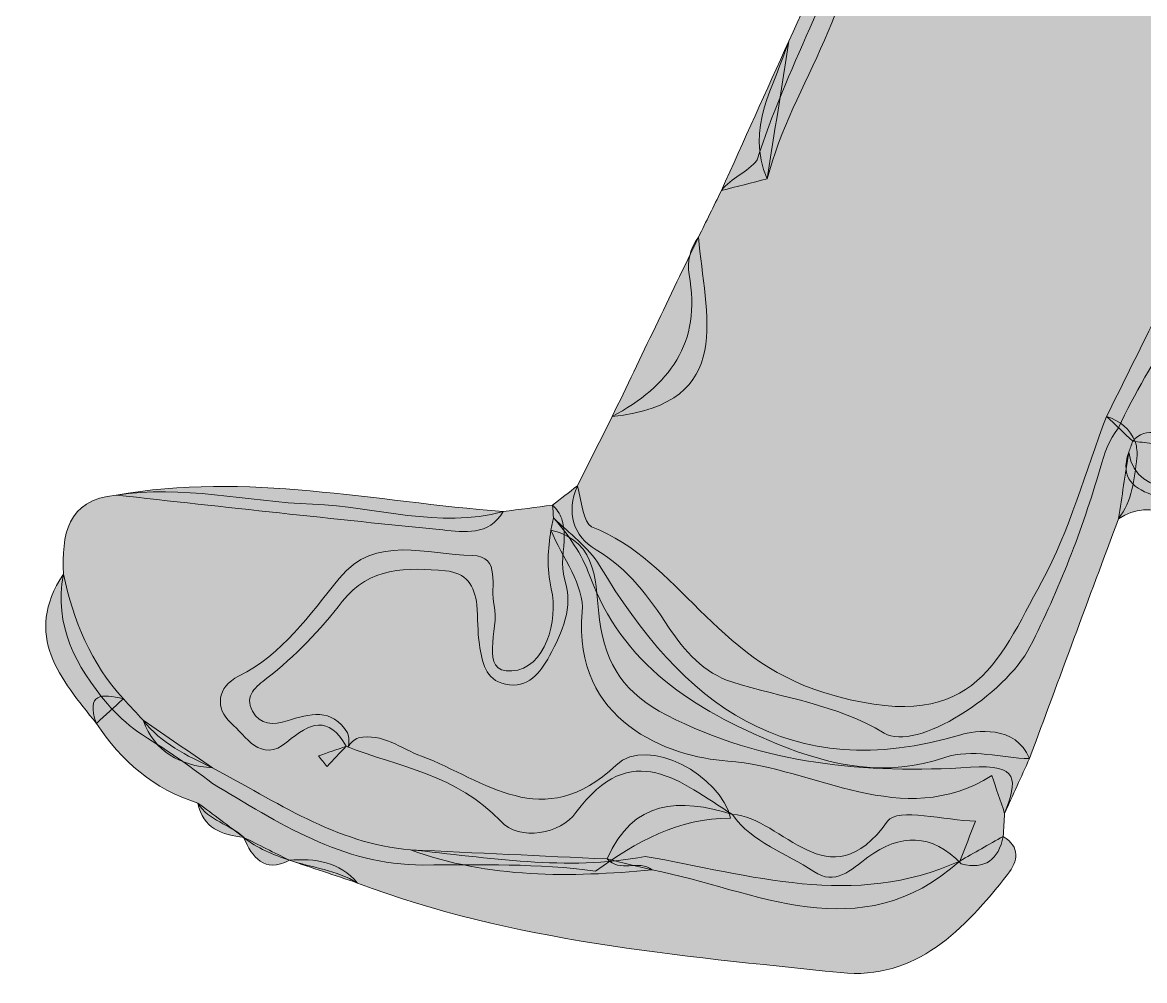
# Model space of a CAD drawing. Header units: inches. Extents: x -8 to 10100, y -1893 to 1161.
# Drawn here: x 845.97 to 871.08, y 653.16 to 674.59 of the extents above; entities that cross this region are included whole.
import ezdxf

# ---------------------------------------------------------------- set-up
doc = ezdxf.new("R2010")
doc.units = ezdxf.units.IN
doc.header["$MEASUREMENT"] = 0
doc.layers.add('Layer 1', color=7, linetype='Continuous')

# ---------------------------------------------------------------- blocks, each defined once
blk = doc.blocks.new('block 153')
at = {"layer": 'Layer 1', "true_color": 0x194e99}
h = blk.add_hatch(color=154, dxfattribs=at)
h.dxf.hatch_style = 2
edge = h.paths.add_edge_path()
edge.add_spline(control_points=[(861.608, 670.827), (861.437, 670.48), (861.266, 670.134), (861.096, 669.787), (860.904, 669.539), (860.834, 669.225), (860.885, 668.953), (861.173, 667.416), (860.439, 666.455), (859.166, 665.775), (858.906, 665.258), (858.645, 664.742), (858.385, 664.225), (858.132, 663.63), (858.286, 663.101), (858.809, 662.792), (859.532, 662.366), (859.987, 661.741), (860.428, 661.066), (860.776, 660.533), (861.226, 660.035), (861.839, 659.842), (862.982, 659.482), (864.168, 659.347), (865.252, 658.694), (865.967, 658.263), (867.974, 659.567), (868.513, 660.628), (869.163, 661.905), (869.684, 663.239), (870.082, 664.615), (870.178, 664.945), (870.274, 665.255), (870.492, 665.52), (871.189, 667.073), (872.378, 668.397), (872.665, 670.144), (872.701, 670.366), (872.867, 670.506), (873.014, 670.657), (873.44, 671.234), (873.688, 671.89), (873.863, 672.578), (873.986, 673.515), (873.577, 674.639), (874.785, 675.196), (875.838, 677.09), (876.744, 679.036), (876.899, 681.244), (876.732, 681.593), (876.477, 681.88), (876.191, 682.127), (875.487, 682.736), (874.768, 682.567), (874.59, 681.651), (874.445, 680.905), (874.15, 680.525), (873.407, 680.442), (873.157, 680.414), (872.976, 680.197), (872.79, 680.021), (872.557, 679.8), (872.447, 679.208), (872.146, 679.37), (871.718, 679.601), (871.973, 680.133), (872.095, 680.522), (872.386, 681.45), (872.861, 682.308), (873.156, 683.234), (873.346, 683.829), (873.845, 683.922), (874.347, 684.018), (875.801, 684.297), (877.287, 684.243), (878.751, 684.477), (879.865, 684.655), (880.55, 685.108), (880.772, 686.217), (880.985, 687.934), (880.546, 688.468), (878.832, 688.522), (877.648, 688.56), (876.444, 688.402), (875.282, 688.564), (873.602, 688.799), (872.484, 687.981), (871.423, 686.908), (870.967, 686.447), (870.924, 685.842), (870.888, 685.256), (870.829, 684.317), (870.546, 683.537), (869.706, 683.001), (868.99, 682.543), (868.859, 681.795), (868.818, 681.002), (868.721, 679.131), (868.576, 679.02), (866.578, 679.098), (866.062, 679.229), (865.634, 679.042), (865.239, 678.732), (865.036, 678.309), (864.833, 677.886), (864.63, 677.463), (864.184, 675.37), (863.033, 673.539), (862.412, 671.514), (862.191, 671.231), (861.825, 671.115), (861.608, 670.827)], knot_values=[0, 0, 0, 0, 1, 1, 1, 2, 2, 2, 3, 3, 3, 4, 4, 4, 5, 5, 5, 6, 6, 6, 7, 7, 7, 8, 8, 8, 9, 9, 9, 10, 10, 10, 11, 11, 11, 12, 12, 12, 13, 13, 13, 14, 14, 14, 15, 15, 15, 16, 16, 16, 17, 17, 17, 18, 18, 18, 19, 19, 19, 20, 20, 20, 21, 21, 21, 22, 22, 22, 23, 23, 23, 24, 24, 24, 25, 25, 25, 26, 26, 26, 27, 27, 27, 28, 28, 28, 29, 29, 29, 30, 30, 30, 31, 31, 31, 32, 32, 32, 33, 33, 33, 34, 34, 34, 35, 35, 35, 36, 36, 36, 37, 37, 37, 37], degree=3, periodic=1)
at = {"layer": 'Layer 1', "true_color": 0x385288}
h = blk.add_hatch(color=167, dxfattribs=at)
h.dxf.hatch_style = 2
edge = h.paths.add_edge_path()
edge.add_spline(control_points=[(862.634, 671.092), (863.195, 673.248), (864.82, 675.072), (864.63, 677.463), (864.125, 676.365), (863.621, 675.266), (863.116, 674.168), (862.802, 673.166), (862.131, 672.221), (862.634, 671.092)], knot_values=[0, 0, 0, 0, 1, 1, 1, 2, 2, 2, 3, 3, 3, 3], degree=3, periodic=1)
at = {"layer": 'Layer 1', "true_color": 0x325687}
h = blk.add_hatch(color=167, dxfattribs=at)
h.dxf.hatch_style = 2
edge = h.paths.add_edge_path()
edge.add_spline(control_points=[(862.634, 671.092), (862.795, 672.117), (862.955, 673.142), (863.116, 674.168), (862.613, 673.054), (862.11, 671.941), (861.608, 670.827), (861.95, 670.915), (862.292, 671.004), (862.634, 671.092)], knot_values=[0, 0, 0, 0, 1, 1, 1, 2, 2, 2, 3, 3, 3, 3], degree=3, periodic=1)
at = {"layer": 'Layer 1', "true_color": 0x1b4371}
h = blk.add_hatch(color=156, dxfattribs=at)
h.dxf.hatch_style = 2
edge = h.paths.add_edge_path()
edge.add_spline(control_points=[(872.78, 670.452), (872.772, 670.592), (872.765, 670.732), (872.758, 670.873), (871.914, 669.174), (871.07, 667.475), (870.226, 665.776), (870.422, 665.592), (870.618, 665.408), (870.814, 665.224), (870.955, 665.207), (871.096, 665.191), (871.237, 665.174), (872.022, 666.854), (873.218, 668.414), (872.78, 670.452)], knot_values=[0, 0, 0, 0, 1, 1, 1, 2, 2, 2, 3, 3, 3, 4, 4, 4, 5, 5, 5, 5], degree=3, periodic=1)
at = {"layer": 'Layer 1', "true_color": 0x284d8a}
h = blk.add_hatch(color=167, dxfattribs=at)
h.dxf.hatch_style = 2
edge = h.paths.add_edge_path()
edge.add_spline(control_points=[(859.166, 665.775), (861.972, 666.072), (861.233, 668.074), (861.096, 669.787), (860.452, 668.449), (859.809, 667.112), (859.166, 665.775)], knot_values=[0, 0, 0, 0, 1, 1, 1, 2, 2, 2, 2], degree=3, periodic=1)
at = {"layer": 'Layer 1', "true_color": 0x234984}
h = blk.add_hatch(color=167, dxfattribs=at)
h.dxf.hatch_style = 2
edge = h.paths.add_edge_path()
edge.add_spline(control_points=[(857.827, 663.793), (857.836, 663.698), (857.845, 663.604), (857.854, 663.509), (858.192, 663.126), (858.483, 662.701), (858.657, 662.228), (859.393, 660.225), (860.983, 659.224), (862.849, 658.459), (864.095, 657.947), (865.297, 657.706), (866.611, 658.152), (867.219, 658.358), (867.87, 658.135), (868.502, 658.127), (869.166, 659.915), (869.829, 661.703), (870.493, 663.491), (870.809, 663.889), (870.841, 664.374), (870.907, 664.849), (870.916, 664.969), (870.904, 665.088), (870.874, 665.205), (870.747, 665.496), (870.528, 665.683), (870.226, 665.776), (869.753, 664.542), (869.405, 663.241), (868.78, 662.089), (867.769, 660.224), (867.208, 658.58), (863.902, 659.604), (861.417, 660.373), (860.698, 662.519), (858.705, 663.311), (858.508, 663.389), (858.487, 663.91), (858.385, 664.225), (858.199, 664.081), (858.013, 663.937), (857.827, 663.793)], knot_values=[0, 0, 0, 0, 1, 1, 1, 2, 2, 2, 3, 3, 3, 4, 4, 4, 5, 5, 5, 6, 6, 6, 7, 7, 7, 8, 8, 8, 9, 9, 9, 10, 10, 10, 11, 11, 11, 12, 12, 12, 13, 13, 13, 14, 14, 14, 14], degree=3, periodic=1)
at = {"layer": 'Layer 1', "true_color": 0xdee7ea}
h = blk.add_hatch(color=254, dxfattribs=at)
h.dxf.hatch_style = 2
edge = h.paths.add_edge_path()
edge.add_spline(control_points=[(870.814, 665.224), (870.784, 665.141), (870.754, 665.059), (870.724, 664.976), (870.515, 664.392), (870.842, 664.151), (871.334, 663.996), (871.805, 663.847), (872.296, 663.753), (872.735, 663.508), (875.376, 662.99), (877.727, 661.696), (880.194, 660.714), (881.268, 660.681), (882.342, 659.959), (883.415, 660.719), (883.521, 660.774), (883.622, 660.838), (883.717, 660.911), (883.717, 660.911), (883.663, 661.011), (883.663, 661.011), (884.135, 661.917), (883.424, 661.931), (882.872, 662.065), (880.266, 662.125), (878.044, 663.47), (875.649, 664.234), (874.161, 664.431), (872.778, 665.013), (871.346, 665.417), (871.138, 665.436), (870.951, 665.399), (870.814, 665.224)], knot_values=[0, 0, 0, 0, 1, 1, 1, 2, 2, 2, 3, 3, 3, 4, 4, 4, 5, 5, 5, 6, 6, 6, 7, 7, 7, 8, 8, 8, 9, 9, 9, 10, 10, 10, 11, 11, 11, 11], degree=3, periodic=1)
at = {"layer": 'Layer 1', "true_color": 0xabb6bc}
h = blk.add_hatch(color=253, dxfattribs=at)
h.dxf.hatch_style = 2
edge = h.paths.add_edge_path()
edge.add_spline(control_points=[(872.735, 663.508), (872.343, 664.379), (870.909, 663.822), (870.724, 664.976), (870.647, 664.481), (870.57, 663.986), (870.493, 663.491), (871.237, 663.988), (871.988, 663.384), (872.735, 663.508)], knot_values=[0, 0, 0, 0, 1, 1, 1, 2, 2, 2, 3, 3, 3, 3], degree=3, periodic=1)
at = {"layer": 'Layer 1', "true_color": 0x0e2c40}
h = blk.add_hatch(color=158, dxfattribs=at)
h.dxf.hatch_style = 2
edge = h.paths.add_edge_path()
edge.add_spline(control_points=[(848.063, 664.018), (850.5, 663.754), (852.936, 663.479), (855.375, 663.238), (855.856, 663.19), (856.403, 663.103), (856.725, 663.651), (853.842, 663.872), (850.977, 664.539), (848.063, 664.018)], knot_values=[0, 0, 0, 0, 1, 1, 1, 2, 2, 2, 3, 3, 3, 3], degree=3, periodic=1)
at = {"layer": 'Layer 1', "true_color": 0x132937}
h = blk.add_hatch(color=158, dxfattribs=at)
h.dxf.hatch_style = 2
edge = h.paths.add_edge_path()
edge.add_spline(control_points=[(848.063, 664.018), (846.945, 663.911), (846.853, 663.121), (846.885, 662.249), (846.664, 661.097), (847.167, 660.191), (847.868, 659.352), (848.071, 659.115), (848.3, 658.907), (848.551, 658.722), (849.124, 658.363), (849.683, 657.984), (850.22, 657.572), (851.688, 656.698), (853.123, 655.741), (854.931, 655.746), (856.219, 655.751), (857.508, 655.785), (858.789, 655.612), (859.701, 656.251), (860.646, 656.807), (861.814, 656.794), (861.599, 657.739), (859.968, 658.655), (859.255, 657.981), (857.608, 656.424), (856.315, 657.649), (854.899, 658.179), (854.436, 658.353), (854.028, 658.701), (853.486, 658.591), (853.385, 658.547), (853.304, 658.477), (853.249, 658.378), (853.286, 658.486), (853.282, 658.593), (853.244, 658.701), (852.889, 659.273), (852.395, 659.128), (851.895, 658.969), (851.589, 658.871), (851.283, 658.878), (851.114, 659.188), (850.923, 659.536), (851.21, 659.745), (851.436, 659.921), (852.077, 660.418), (852.629, 660.998), (853.123, 661.637), (853.73, 662.423), (854.577, 662.401), (855.437, 662.324), (855.892, 662.284), (856.094, 661.995), (856.134, 661.561), (856.16, 661.266), (856.149, 660.968), (856.194, 660.675), (856.253, 660.292), (856.315, 659.886), (856.775, 659.79), (857.287, 659.683), (857.551, 660.044), (857.761, 660.424), (858.051, 660.95), (858.298, 661.511), (858.107, 662.118), (857.998, 662.466), (858.093, 662.785), (858.092, 663.117), (858.09, 663.243), (858.07, 663.365), (858.037, 663.486), (857.991, 663.605), (857.92, 663.707), (857.827, 663.793), (857.459, 663.746), (857.092, 663.698), (856.725, 663.651), (855.287, 663.257), (853.882, 663.76), (852.46, 663.814), (850.994, 663.869), (849.543, 664.256), (848.063, 664.018)], knot_values=[0, 0, 0, 0, 1, 1, 1, 2, 2, 2, 3, 3, 3, 4, 4, 4, 5, 5, 5, 6, 6, 6, 7, 7, 7, 8, 8, 8, 9, 9, 9, 10, 10, 10, 11, 11, 11, 12, 12, 12, 13, 13, 13, 14, 14, 14, 15, 15, 15, 16, 16, 16, 17, 17, 17, 18, 18, 18, 19, 19, 19, 20, 20, 20, 21, 21, 21, 22, 22, 22, 23, 23, 23, 24, 24, 24, 25, 25, 25, 26, 26, 26, 27, 27, 27, 28, 28, 28, 28], degree=3, periodic=1)
at = {"layer": 'Layer 1', "true_color": 0x122b4e}
h = blk.add_hatch(color=158, dxfattribs=at)
h.dxf.hatch_style = 2
edge = h.paths.add_edge_path()
edge.add_spline(control_points=[(868.502, 658.127), (868.2, 658.888), (867.275, 658.752), (866.967, 658.66), (863.099, 657.506), (860.727, 659.351), (858.882, 662.446), (858.636, 662.859), (858.201, 663.158), (857.853, 663.51), (857.834, 663.418), (857.815, 663.327), (857.795, 663.236), (858.044, 662.625), (858.548, 661.99), (858.495, 661.406), (858.274, 658.957), (860.415, 658.165), (861.751, 658.069), (863.692, 657.929), (865.652, 656.491), (867.659, 657.746), (867.754, 657.464), (867.85, 657.183), (867.945, 656.901), (868.131, 657.31), (868.316, 657.719), (868.502, 658.127)], knot_values=[0, 0, 0, 0, 1, 1, 1, 2, 2, 2, 3, 3, 3, 4, 4, 4, 5, 5, 5, 6, 6, 6, 7, 7, 7, 8, 8, 8, 9, 9, 9, 9], degree=3, periodic=1)
at = {"layer": 'Layer 1', "true_color": 0x0e2c40}
h = blk.add_hatch(color=158, dxfattribs=at)
h.dxf.hatch_style = 2
edge = h.paths.add_edge_path()
edge.add_spline(control_points=[(853.212, 658.402), (854.4, 657.931), (855.701, 657.764), (856.664, 656.731), (857.1, 656.263), (858.006, 656.444), (858.354, 656.918), (859.599, 658.616), (860.7, 657.6), (861.853, 656.878), (862.304, 656.233), (863.063, 656.021), (863.674, 655.602), (864.152, 655.274), (864.505, 655.636), (864.886, 655.92), (865.601, 656.452), (866.323, 656.461), (866.974, 655.771), (867.511, 655.638), (867.809, 655.865), (867.914, 656.387), (867.924, 656.559), (867.935, 656.73), (867.945, 656.901), (868.234, 657.648), (868.283, 658.004), (867.182, 657.932), (864.851, 657.782), (862.542, 657.993), (860.386, 659.097), (859.463, 659.569), (859.015, 660.204), (858.879, 661.226), (858.778, 661.985), (858.895, 662.972), (857.795, 663.237), (857.724, 662.798), (857.694, 662.405), (857.802, 661.921), (857.961, 661.214), (857.673, 660.134), (856.918, 660.086), (856.158, 660.038), (856.652, 661.032), (856.524, 661.549), (856.421, 661.964), (856.697, 662.657), (856.032, 662.666), (855.024, 662.68), (853.864, 663.156), (853.053, 662.154), (852.387, 661.332), (851.791, 660.466), (850.806, 659.971), (850.317, 659.724), (850.274, 659.244), (850.634, 658.924), (850.953, 658.641), (851.304, 658.005), (851.888, 658.497), (852.397, 658.925), (852.818, 659.104), (853.213, 658.401), (853.213, 658.401), (853.212, 658.402), (853.212, 658.402)], knot_values=[0, 0, 0, 0, 1, 1, 1, 2, 2, 2, 3, 3, 3, 4, 4, 4, 5, 5, 5, 6, 6, 6, 7, 7, 7, 8, 8, 8, 9, 9, 9, 10, 10, 10, 11, 11, 11, 12, 12, 12, 13, 13, 13, 14, 14, 14, 15, 15, 15, 16, 16, 16, 17, 17, 17, 18, 18, 18, 19, 19, 19, 20, 20, 20, 21, 21, 21, 22, 22, 22, 22], degree=3, periodic=1)
at = {"layer": 'Layer 1', "true_color": 0xbfccd1}
h = blk.add_hatch(color=9, dxfattribs=at)
h.dxf.hatch_style = 2
edge = h.paths.add_edge_path()
edge.add_spline(control_points=[(847.622, 658.914), (847.823, 659.096), (848.025, 659.278), (848.226, 659.461), (847.495, 660.253), (847.112, 661.213), (846.885, 662.249), (845.968, 660.88), (846.826, 659.904), (847.622, 658.914)], knot_values=[0, 0, 0, 0, 1, 1, 1, 2, 2, 2, 3, 3, 3, 3], degree=3, periodic=1)
at = {"layer": 'Layer 1', "true_color": 0xe1e7ea}
h = blk.add_hatch(color=254, dxfattribs=at)
h.dxf.hatch_style = 2
edge = h.paths.add_edge_path()
edge.add_spline(control_points=[(867.914, 656.387), (867.59, 656.204), (867.266, 656.02), (866.941, 655.836), (864.579, 654.756), (862.244, 655.53), (859.903, 655.939), (858.14, 655.602), (856.396, 655.915), (854.648, 656.086), (852.976, 656.225), (851.641, 657.175), (850.219, 657.919), (849.648, 658.195), (849.071, 658.463), (848.669, 658.985), (848.521, 659.143), (848.374, 659.302), (848.227, 659.461), (847.747, 659.586), (847.381, 659.586), (847.622, 658.914), (848.185, 658.073), (848.907, 657.434), (849.894, 657.133), (850.132, 656.734), (850.612, 656.659), (850.926, 656.361), (850.926, 656.361), (850.918, 656.365), (850.918, 656.365), (851.221, 656.118), (851.58, 655.979), (851.943, 655.852), (851.943, 655.852), (851.934, 655.858), (851.934, 655.858), (852.444, 655.682), (852.998, 655.636), (853.469, 655.343), (856.949, 654.026), (860.624, 653.724), (864.271, 653.34), (865.954, 653.163), (867.051, 654.31), (868.009, 655.535), (868.249, 655.842), (868.3, 656.143), (867.914, 656.387)], knot_values=[0, 0, 0, 0, 1, 1, 1, 2, 2, 2, 3, 3, 3, 4, 4, 4, 5, 5, 5, 6, 6, 6, 7, 7, 7, 8, 8, 8, 9, 9, 9, 10, 10, 10, 11, 11, 11, 12, 12, 12, 13, 13, 13, 14, 14, 14, 15, 15, 15, 16, 16, 16, 16], degree=3, periodic=1)
at = {"layer": 'Layer 1', "true_color": 0xbfccd1}
h = blk.add_hatch(color=9, dxfattribs=at)
h.dxf.hatch_style = 2
edge = h.paths.add_edge_path()
edge.add_spline(control_points=[(848.669, 658.985), (848.934, 658.263), (849.493, 657.97), (850.219, 657.919), (849.702, 658.274), (849.186, 658.629), (848.669, 658.985)], knot_values=[0, 0, 0, 0, 1, 1, 1, 2, 2, 2, 2], degree=3, periodic=1)
at = {"layer": 'Layer 1', "true_color": 0x0e2c40}
h = blk.add_hatch(color=158, dxfattribs=at)
h.dxf.hatch_style = 2
edge = h.paths.add_edge_path()
edge.add_spline(control_points=[(853.213, 658.401), (853.005, 658.33), (852.798, 658.258), (852.59, 658.187), (852.655, 658.107), (852.72, 658.028), (852.785, 657.949), (852.927, 658.1), (853.069, 658.251), (853.212, 658.402), (853.212, 658.402), (853.213, 658.401), (853.213, 658.401)], knot_values=[0, 0, 0, 0, 1, 1, 1, 2, 2, 2, 3, 3, 3, 4, 4, 4, 4], degree=3, periodic=1)
at = {"layer": 'Layer 1', "true_color": 0xbbc5c8}
h = blk.add_hatch(color=9, dxfattribs=at)
h.dxf.hatch_style = 2
edge = h.paths.add_edge_path()
edge.add_spline(control_points=[(850.926, 656.361), (850.582, 656.618), (850.238, 656.876), (849.894, 657.133), (850.004, 656.563), (850.437, 656.424), (850.926, 656.361)], knot_values=[0, 0, 0, 0, 1, 1, 1, 2, 2, 2, 2], degree=3, periodic=1)
at = {"layer": 'Layer 1', "true_color": 0x172d36}
h = blk.add_hatch(color=169, dxfattribs=at)
h.dxf.hatch_style = 2
edge = h.paths.add_edge_path()
edge.add_spline(control_points=[(860.059, 655.638), (862.368, 655.184), (864.703, 653.827), (866.941, 655.836), (867.06, 656.133), (867.178, 656.429), (867.296, 656.726), (866.619, 656.742), (865.551, 657.037), (865.328, 656.727), (864, 654.877), (862.989, 656.813), (861.853, 656.878), (860.67, 657.247), (859.63, 657.212), (859.052, 655.882), (859.331, 655.57), (859.76, 655.874), (860.059, 655.638)], knot_values=[0, 0, 0, 0, 1, 1, 1, 2, 2, 2, 3, 3, 3, 4, 4, 4, 5, 5, 5, 6, 6, 6, 6], degree=3, periodic=1)
at = {"layer": 'Layer 1', "true_color": 0xc0c7c8}
h = blk.add_hatch(color=9, dxfattribs=at)
h.dxf.hatch_style = 2
edge = h.paths.add_edge_path()
edge.add_spline(control_points=[(851.943, 655.852), (851.602, 656.023), (851.26, 656.194), (850.918, 656.365), (851.117, 655.909), (851.372, 655.564), (851.943, 655.852)], knot_values=[0, 0, 0, 0, 1, 1, 1, 2, 2, 2, 2], degree=3, periodic=1)
at = {"layer": 'Layer 1', "true_color": 0x0e2c40}
h = blk.add_hatch(color=158, dxfattribs=at)
h.dxf.hatch_style = 2
edge = h.paths.add_edge_path()
edge.add_spline(control_points=[(860.059, 655.638), (859.723, 655.719), (859.387, 655.8), (859.052, 655.882), (857.584, 655.95), (856.116, 656.018), (854.648, 656.086), (856.41, 655.443), (858.229, 655.468), (860.059, 655.638)], knot_values=[0, 0, 0, 0, 1, 1, 1, 2, 2, 2, 3, 3, 3, 3], degree=3, periodic=1)
at = {"layer": 'Layer 1', "true_color": 0xc0c7c8}
h = blk.add_hatch(color=9, dxfattribs=at)
h.dxf.hatch_style = 2
edge = h.paths.add_edge_path()
edge.add_spline(control_points=[(853.469, 655.343), (853.063, 655.83), (852.515, 655.892), (851.934, 655.858), (852.446, 655.686), (852.957, 655.514), (853.469, 655.343)], knot_values=[0, 0, 0, 0, 1, 1, 1, 2, 2, 2, 2], degree=3, periodic=1)
at = {"layer": 'Layer 1', "lineweight": 0}
for points, knots in [([(861.608, 670.827), (861.437, 670.48), (861.266, 670.134), (861.096, 669.787), (860.904, 669.539), (860.834, 669.225), (860.885, 668.953), (861.173, 667.416), (860.439, 666.455), (859.166, 665.775), (858.906, 665.258), (858.645, 664.742), (858.385, 664.225), (858.132, 663.63), (858.286, 663.101), (858.809, 662.792), (859.532, 662.366), (859.987, 661.741), (860.428, 661.066), (860.776, 660.533), (861.226, 660.035), (861.839, 659.842), (862.982, 659.482), (864.168, 659.347), (865.252, 658.694), (865.967, 658.263), (867.974, 659.567), (868.513, 660.628), (869.163, 661.905), (869.684, 663.239), (870.082, 664.615), (870.178, 664.945), (870.274, 665.255), (870.492, 665.52), (871.189, 667.073), (872.378, 668.397), (872.665, 670.144), (872.701, 670.366), (872.867, 670.506), (873.014, 670.657), (873.44, 671.234), (873.688, 671.89), (873.863, 672.578), (873.986, 673.515), (873.577, 674.639), (874.785, 675.196), (875.838, 677.09), (876.744, 679.036), (876.899, 681.244), (876.732, 681.593), (876.477, 681.88), (876.191, 682.127), (875.487, 682.736), (874.768, 682.567), (874.59, 681.651), (874.445, 680.905), (874.15, 680.525), (873.407, 680.442), (873.157, 680.414), (872.976, 680.197), (872.79, 680.021), (872.557, 679.8), (872.447, 679.208), (872.146, 679.37), (871.718, 679.601), (871.973, 680.133), (872.095, 680.522), (872.386, 681.45), (872.861, 682.308), (873.156, 683.234), (873.346, 683.829), (873.845, 683.922), (874.347, 684.018), (875.801, 684.297), (877.287, 684.243), (878.751, 684.477), (879.865, 684.655), (880.55, 685.108), (880.772, 686.217), (880.985, 687.934), (880.546, 688.468), (878.832, 688.522), (877.648, 688.56), (876.444, 688.402), (875.282, 688.564), (873.602, 688.799), (872.484, 687.981), (871.423, 686.908), (870.967, 686.447), (870.924, 685.842), (870.888, 685.256), (870.829, 684.317), (870.546, 683.537), (869.706, 683.001), (868.99, 682.543), (868.859, 681.795), (868.818, 681.002), (868.721, 679.131), (868.576, 679.02), (866.578, 679.098), (866.062, 679.229), (865.634, 679.042), (865.239, 678.732), (865.036, 678.309), (864.833, 677.886), (864.63, 677.463), (864.184, 675.37), (863.033, 673.539), (862.412, 671.514), (862.191, 671.231), (861.825, 671.115), (861.608, 670.827)], [0, 0, 0, 0, 1, 1, 1, 2, 2, 2, 3, 3, 3, 4, 4, 4, 5, 5, 5, 6, 6, 6, 7, 7, 7, 8, 8, 8, 9, 9, 9, 10, 10, 10, 11, 11, 11, 12, 12, 12, 13, 13, 13, 14, 14, 14, 15, 15, 15, 16, 16, 16, 17, 17, 17, 18, 18, 18, 19, 19, 19, 20, 20, 20, 21, 21, 21, 22, 22, 22, 23, 23, 23, 24, 24, 24, 25, 25, 25, 26, 26, 26, 27, 27, 27, 28, 28, 28, 29, 29, 29, 30, 30, 30, 31, 31, 31, 32, 32, 32, 33, 33, 33, 34, 34, 34, 35, 35, 35, 36, 36, 36, 37, 37, 37, 37]), ([(862.634, 671.092), (863.195, 673.248), (864.82, 675.072), (864.63, 677.463), (864.125, 676.365), (863.621, 675.266), (863.116, 674.168), (862.802, 673.166), (862.131, 672.221), (862.634, 671.092)], [0, 0, 0, 0, 1, 1, 1, 2, 2, 2, 3, 3, 3, 3]), ([(862.634, 671.092), (862.795, 672.117), (862.955, 673.142), (863.116, 674.168), (862.613, 673.054), (862.11, 671.941), (861.608, 670.827), (861.95, 670.915), (862.292, 671.004), (862.634, 671.092)], [0, 0, 0, 0, 1, 1, 1, 2, 2, 2, 3, 3, 3, 3]), ([(872.78, 670.452), (872.772, 670.592), (872.765, 670.732), (872.758, 670.873), (871.914, 669.174), (871.07, 667.475), (870.226, 665.776), (870.422, 665.592), (870.618, 665.408), (870.814, 665.224), (870.955, 665.207), (871.096, 665.191), (871.237, 665.174), (872.022, 666.854), (873.218, 668.414), (872.78, 670.452)], [0, 0, 0, 0, 1, 1, 1, 2, 2, 2, 3, 3, 3, 4, 4, 4, 5, 5, 5, 5]), ([(859.166, 665.775), (861.972, 666.072), (861.233, 668.074), (861.096, 669.787), (860.452, 668.449), (859.809, 667.112), (859.166, 665.775)], [0, 0, 0, 0, 1, 1, 1, 2, 2, 2, 2]), ([(857.827, 663.793), (857.836, 663.698), (857.845, 663.604), (857.854, 663.509), (858.192, 663.126), (858.483, 662.701), (858.657, 662.228), (859.393, 660.225), (860.983, 659.224), (862.849, 658.459), (864.095, 657.947), (865.297, 657.706), (866.611, 658.152), (867.219, 658.358), (867.87, 658.135), (868.502, 658.127), (869.166, 659.915), (869.829, 661.703), (870.493, 663.491), (870.809, 663.889), (870.841, 664.374), (870.907, 664.849), (870.916, 664.969), (870.904, 665.088), (870.874, 665.205), (870.747, 665.496), (870.528, 665.683), (870.226, 665.776), (869.753, 664.542), (869.405, 663.241), (868.78, 662.089), (867.769, 660.224), (867.208, 658.58), (863.902, 659.604), (861.417, 660.373), (860.698, 662.519), (858.705, 663.311), (858.508, 663.389), (858.487, 663.91), (858.385, 664.225), (858.199, 664.081), (858.013, 663.937), (857.827, 663.793)], [0, 0, 0, 0, 1, 1, 1, 2, 2, 2, 3, 3, 3, 4, 4, 4, 5, 5, 5, 6, 6, 6, 7, 7, 7, 8, 8, 8, 9, 9, 9, 10, 10, 10, 11, 11, 11, 12, 12, 12, 13, 13, 13, 14, 14, 14, 14]), ([(870.814, 665.224), (870.784, 665.141), (870.754, 665.059), (870.724, 664.976), (870.515, 664.392), (870.842, 664.151), (871.334, 663.996), (871.805, 663.847), (872.296, 663.753), (872.735, 663.508), (875.376, 662.99), (877.727, 661.696), (880.194, 660.714), (881.268, 660.681), (882.342, 659.959), (883.415, 660.719), (883.521, 660.774), (883.622, 660.838), (883.717, 660.911), (883.717, 660.911), (883.663, 661.011), (883.663, 661.011), (884.135, 661.917), (883.424, 661.931), (882.872, 662.065), (880.266, 662.125), (878.044, 663.47), (875.649, 664.234), (874.161, 664.431), (872.778, 665.013), (871.346, 665.417), (871.138, 665.436), (870.951, 665.399), (870.814, 665.224)], [0, 0, 0, 0, 1, 1, 1, 2, 2, 2, 3, 3, 3, 4, 4, 4, 5, 5, 5, 6, 6, 6, 7, 7, 7, 8, 8, 8, 9, 9, 9, 10, 10, 10, 11, 11, 11, 11]), ([(872.735, 663.508), (872.343, 664.379), (870.909, 663.822), (870.724, 664.976), (870.647, 664.481), (870.57, 663.986), (870.493, 663.491), (871.237, 663.988), (871.988, 663.384), (872.735, 663.508)], [0, 0, 0, 0, 1, 1, 1, 2, 2, 2, 3, 3, 3, 3]), ([(848.063, 664.018), (850.5, 663.754), (852.936, 663.479), (855.375, 663.238), (855.856, 663.19), (856.403, 663.103), (856.725, 663.651), (853.842, 663.872), (850.977, 664.539), (848.063, 664.018)], [0, 0, 0, 0, 1, 1, 1, 2, 2, 2, 3, 3, 3, 3]), ([(848.063, 664.018), (846.945, 663.911), (846.853, 663.121), (846.885, 662.249), (846.664, 661.097), (847.167, 660.191), (847.868, 659.352), (848.071, 659.115), (848.3, 658.907), (848.551, 658.722), (849.124, 658.363), (849.683, 657.984), (850.22, 657.572), (851.688, 656.698), (853.123, 655.741), (854.931, 655.746), (856.219, 655.751), (857.508, 655.785), (858.789, 655.612), (859.701, 656.251), (860.646, 656.807), (861.814, 656.794), (861.599, 657.739), (859.968, 658.655), (859.255, 657.981), (857.608, 656.424), (856.315, 657.649), (854.899, 658.179), (854.436, 658.353), (854.028, 658.701), (853.486, 658.591), (853.385, 658.547), (853.304, 658.477), (853.249, 658.378), (853.286, 658.486), (853.282, 658.593), (853.244, 658.701), (852.889, 659.273), (852.395, 659.128), (851.895, 658.969), (851.589, 658.871), (851.283, 658.878), (851.114, 659.188), (850.923, 659.536), (851.21, 659.745), (851.436, 659.921), (852.077, 660.418), (852.629, 660.998), (853.123, 661.637), (853.73, 662.423), (854.577, 662.401), (855.437, 662.324), (855.892, 662.284), (856.094, 661.995), (856.134, 661.561), (856.16, 661.266), (856.149, 660.968), (856.194, 660.675), (856.253, 660.292), (856.315, 659.886), (856.775, 659.79), (857.287, 659.683), (857.551, 660.044), (857.761, 660.424), (858.051, 660.95), (858.298, 661.511), (858.107, 662.118), (857.998, 662.466), (858.093, 662.785), (858.092, 663.117), (858.09, 663.243), (858.07, 663.365), (858.037, 663.486), (857.991, 663.605), (857.92, 663.707), (857.827, 663.793), (857.459, 663.746), (857.092, 663.698), (856.725, 663.651), (855.287, 663.257), (853.882, 663.76), (852.46, 663.814), (850.994, 663.869), (849.543, 664.256), (848.063, 664.018)], [0, 0, 0, 0, 1, 1, 1, 2, 2, 2, 3, 3, 3, 4, 4, 4, 5, 5, 5, 6, 6, 6, 7, 7, 7, 8, 8, 8, 9, 9, 9, 10, 10, 10, 11, 11, 11, 12, 12, 12, 13, 13, 13, 14, 14, 14, 15, 15, 15, 16, 16, 16, 17, 17, 17, 18, 18, 18, 19, 19, 19, 20, 20, 20, 21, 21, 21, 22, 22, 22, 23, 23, 23, 24, 24, 24, 25, 25, 25, 26, 26, 26, 27, 27, 27, 28, 28, 28, 28]), ([(868.502, 658.127), (868.2, 658.888), (867.275, 658.752), (866.967, 658.66), (863.099, 657.506), (860.727, 659.351), (858.882, 662.446), (858.636, 662.859), (858.201, 663.158), (857.853, 663.51), (857.834, 663.418), (857.815, 663.327), (857.795, 663.236), (858.044, 662.625), (858.548, 661.99), (858.495, 661.406), (858.274, 658.957), (860.415, 658.165), (861.751, 658.069), (863.692, 657.929), (865.652, 656.491), (867.659, 657.746), (867.754, 657.464), (867.85, 657.183), (867.945, 656.901), (868.131, 657.31), (868.316, 657.719), (868.502, 658.127)], [0, 0, 0, 0, 1, 1, 1, 2, 2, 2, 3, 3, 3, 4, 4, 4, 5, 5, 5, 6, 6, 6, 7, 7, 7, 8, 8, 8, 9, 9, 9, 9]), ([(853.212, 658.402), (854.4, 657.931), (855.701, 657.764), (856.664, 656.731), (857.1, 656.263), (858.006, 656.444), (858.354, 656.918), (859.599, 658.616), (860.7, 657.6), (861.853, 656.878), (862.304, 656.233), (863.063, 656.021), (863.674, 655.602), (864.152, 655.274), (864.505, 655.636), (864.886, 655.92), (865.601, 656.452), (866.323, 656.461), (866.974, 655.771), (867.511, 655.638), (867.809, 655.865), (867.914, 656.387), (867.924, 656.559), (867.935, 656.73), (867.945, 656.901), (868.234, 657.648), (868.283, 658.004), (867.182, 657.932), (864.851, 657.782), (862.542, 657.993), (860.386, 659.097), (859.463, 659.569), (859.015, 660.204), (858.879, 661.226), (858.778, 661.985), (858.895, 662.972), (857.795, 663.237), (857.724, 662.798), (857.694, 662.405), (857.802, 661.921), (857.961, 661.214), (857.673, 660.134), (856.918, 660.086), (856.158, 660.038), (856.652, 661.032), (856.524, 661.549), (856.421, 661.964), (856.697, 662.657), (856.032, 662.666), (855.024, 662.68), (853.864, 663.156), (853.053, 662.154), (852.387, 661.332), (851.791, 660.466), (850.806, 659.971), (850.317, 659.724), (850.274, 659.244), (850.634, 658.924), (850.953, 658.641), (851.304, 658.005), (851.888, 658.497), (852.397, 658.925), (852.818, 659.104), (853.213, 658.401), (853.213, 658.401), (853.212, 658.402), (853.212, 658.402)], [0, 0, 0, 0, 1, 1, 1, 2, 2, 2, 3, 3, 3, 4, 4, 4, 5, 5, 5, 6, 6, 6, 7, 7, 7, 8, 8, 8, 9, 9, 9, 10, 10, 10, 11, 11, 11, 12, 12, 12, 13, 13, 13, 14, 14, 14, 15, 15, 15, 16, 16, 16, 17, 17, 17, 18, 18, 18, 19, 19, 19, 20, 20, 20, 21, 21, 21, 22, 22, 22, 22]), ([(847.622, 658.914), (847.823, 659.096), (848.025, 659.278), (848.226, 659.461), (847.495, 660.253), (847.112, 661.213), (846.885, 662.249), (845.968, 660.88), (846.826, 659.904), (847.622, 658.914)], [0, 0, 0, 0, 1, 1, 1, 2, 2, 2, 3, 3, 3, 3]), ([(867.914, 656.387), (867.59, 656.204), (867.266, 656.02), (866.941, 655.836), (864.579, 654.756), (862.244, 655.53), (859.903, 655.939), (858.14, 655.602), (856.396, 655.915), (854.648, 656.086), (852.976, 656.225), (851.641, 657.175), (850.219, 657.919), (849.648, 658.195), (849.071, 658.463), (848.669, 658.985), (848.521, 659.143), (848.374, 659.302), (848.227, 659.461), (847.747, 659.586), (847.381, 659.586), (847.622, 658.914), (848.185, 658.073), (848.907, 657.434), (849.894, 657.133), (850.132, 656.734), (850.612, 656.659), (850.926, 656.361), (850.926, 656.361), (850.918, 656.365), (850.918, 656.365), (851.221, 656.118), (851.58, 655.979), (851.943, 655.852), (851.943, 655.852), (851.934, 655.858), (851.934, 655.858), (852.444, 655.682), (852.998, 655.636), (853.469, 655.343), (856.949, 654.026), (860.624, 653.724), (864.271, 653.34), (865.954, 653.163), (867.051, 654.31), (868.009, 655.535), (868.249, 655.842), (868.3, 656.143), (867.914, 656.387)], [0, 0, 0, 0, 1, 1, 1, 2, 2, 2, 3, 3, 3, 4, 4, 4, 5, 5, 5, 6, 6, 6, 7, 7, 7, 8, 8, 8, 9, 9, 9, 10, 10, 10, 11, 11, 11, 12, 12, 12, 13, 13, 13, 14, 14, 14, 15, 15, 15, 16, 16, 16, 16]), ([(848.669, 658.985), (848.934, 658.263), (849.493, 657.97), (850.219, 657.919), (849.702, 658.274), (849.186, 658.629), (848.669, 658.985)], [0, 0, 0, 0, 1, 1, 1, 2, 2, 2, 2]), ([(853.213, 658.401), (853.005, 658.33), (852.798, 658.258), (852.59, 658.187), (852.655, 658.107), (852.72, 658.028), (852.785, 657.949), (852.927, 658.1), (853.069, 658.251), (853.212, 658.402), (853.212, 658.402), (853.213, 658.401), (853.213, 658.401)], [0, 0, 0, 0, 1, 1, 1, 2, 2, 2, 3, 3, 3, 4, 4, 4, 4]), ([(850.926, 656.361), (850.582, 656.618), (850.238, 656.876), (849.894, 657.133), (850.004, 656.563), (850.437, 656.424), (850.926, 656.361)], [0, 0, 0, 0, 1, 1, 1, 2, 2, 2, 2]), ([(860.059, 655.638), (862.368, 655.184), (864.703, 653.827), (866.941, 655.836), (867.06, 656.133), (867.178, 656.429), (867.296, 656.726), (866.619, 656.742), (865.551, 657.037), (865.328, 656.727), (864, 654.877), (862.989, 656.813), (861.853, 656.878), (860.67, 657.247), (859.63, 657.212), (859.052, 655.882), (859.331, 655.57), (859.76, 655.874), (860.059, 655.638)], [0, 0, 0, 0, 1, 1, 1, 2, 2, 2, 3, 3, 3, 4, 4, 4, 5, 5, 5, 6, 6, 6, 6]), ([(851.943, 655.852), (851.602, 656.023), (851.26, 656.194), (850.918, 656.365), (851.117, 655.909), (851.372, 655.564), (851.943, 655.852)], [0, 0, 0, 0, 1, 1, 1, 2, 2, 2, 2]), ([(860.059, 655.638), (859.723, 655.719), (859.387, 655.8), (859.052, 655.882), (857.584, 655.95), (856.116, 656.018), (854.648, 656.086), (856.41, 655.443), (858.229, 655.468), (860.059, 655.638)], [0, 0, 0, 0, 1, 1, 1, 2, 2, 2, 3, 3, 3, 3]), ([(853.469, 655.343), (853.063, 655.83), (852.515, 655.892), (851.934, 655.858), (852.446, 655.686), (852.957, 655.514), (853.469, 655.343)], [0, 0, 0, 0, 1, 1, 1, 2, 2, 2, 2])]:
    blk.add_open_spline(points, degree=3, knots=knots, dxfattribs=at)
blk = doc.blocks.new('block 152')
at = {"layer": 'Layer 1'}
blk.add_blockref('block 153', (0, 0), dxfattribs=at)
blk = doc.blocks.new('block 142')
at = {"layer": 'Layer 1'}
blk.add_blockref('block 152', (0, 0), dxfattribs=at)

msp = doc.modelspace()

# ---------------------------------------------------------------- block references
at = {"layer": 'Layer 1'}
msp.add_blockref('block 142', (0, 0), dxfattribs=at)

doc.saveas('drawing.dxf')
